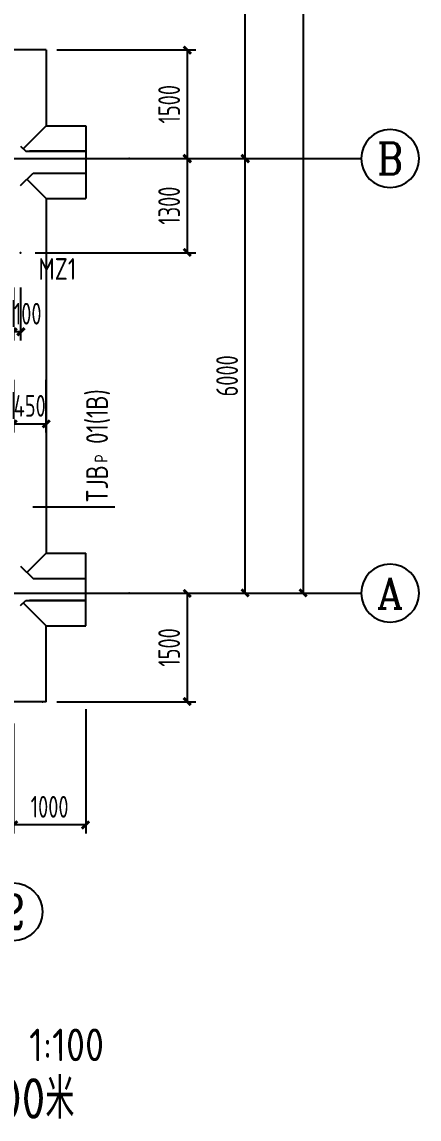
# Model space of a CAD drawing. Extents: x -14785 to 4269, y -25586 to -12228.
# Drawn here: x -13450.9 to -13396, y -25374.7 to -25223.2 of the extents above; entities that cross this region are included whole.
import ezdxf
from ezdxf.enums import TextEntityAlignment as Align

# ---------------------------------------------------------------- set-up
doc = ezdxf.new("R2010")
doc.units = 0
doc.header["$LTSCALE"] = 2000
doc.header["$MEASUREMENT"] = 0
doc.linetypes.add('DOTE', pattern=[2.42, 2, -0.2, 0.02, -0.2])
doc.layers.get('0').update_dxf_attribs({"linetype": 'CONTINUOUS'})
doc.layers.get('DEFPOINTS').update_dxf_attribs({"linetype": 'CONTINUOUS'})
for name, color, linetype in [('1500', 4, 'CONTINUOUS'), ('1502', 2, 'CONTINUOUS'), ('AXIS', 75, 'CONTINUOUS'), ('AXIS_TEXT', 7, 'CONTINUOUS'), ('dim', 7, 'CONTINUOUS'), ('DOTE', 1, 'DOTE'), ('NUM', 7, 'CONTINUOUS'), ('构造柱', 6, 'CONTINUOUS')]:
    doc.layers.add(name, color=color, linetype=linetype)
doc.styles.add('_TCH_AXIS', font='COMPLEX', dxfattribs={"bigfont": 'GBCBIG'})
doc.styles.add('COMPLEX', font='COMPLEX')
doc.styles.add('GBHZ', font='gbenor.shx', dxfattribs={"width": 0.8, "bigfont": 'gbcbig.shx'})
doc.dimstyles.new('Y100', dxfattribs={"dimscale": 0, "dimtxt": 3, "dimasz": 0.01, "dimexe": 1.2, "dimexo": 2, "dimgap": 1, "dimtad": 1, "dimdec": 0, "dimlfac": 100, "dimzin": 0, "dimdsep": 46, "dimtxsty": 'GBHZ', "dimblk": 'DX', "dimcen": 0.09, "dimdle": 1, "dimclrd": 7, "dimclre": 7, "dimclrt": 7, "dimadec": 0, "dimazin": 0, "dimtfac": 1, "dimtdec": 0, "dimtix": 1, "dimtmove": 2, "dimatfit": 3, "dimldrblk": 'DX', "dimfxl": 0, "dimtolj": 1, "dimtzin": 0, "dimarcsym": 0})

# ---------------------------------------------------------------- blocks, each defined once
blk = doc.blocks.new('_AXISO')
blk.add_circle((0, 0), 0.5)
at = {"layer": 'AXIS_TEXT', "style": 'COMPLEX', "width": 1.041667}
blk.add_attdef('A', text='', height=0.56, dxfattribs=at).set_placement((-0.25, -0.28), (0.25, -0.28), align=Align.FIT)
blk = doc.blocks.new('DX')
at = {"color": 0, "linetype": 'ByBlock', "const_width": 40}
blk.add_lwpolyline([(-54, -51), (46, 49)], dxfattribs=at)
blk = doc.blocks.new('*D76')
at = {"layer": 'DEFPOINTS', "color": 0, "ltscale": 0.0005, "transparency": 16777216}
for p in [(-13436.03, -25242.07), (-13420.03, -25242.07), (-13436.03, -25302.07)]:
    blk.add_point(p, dxfattribs=at)
at = {"layer": 'dim', "color": 7, "lineweight": -2, "ltscale": 0.0005, "transparency": 16777216}
for p, q in [((-13434.03, -25242.07), (-13418.83, -25242.07)), ((-13420.03, -25302.06), (-13420.03, -25242.08)), ((-13434.03, -25302.07), (-13418.83, -25302.07))]:
    blk.add_line(p, q, dxfattribs=at)
at = {"layer": 'dim', "color": 7, "lineweight": -2, "ltscale": 0.0005, "transparency": 16777216, "xscale": 0.01, "yscale": 0.01, "zscale": 0.01}
for p, rotation in [((-13420.03, -25242.07), 90), ((-13420.03, -25302.07), 270)]:
    blk.add_blockref('DX', p, dxfattribs=dict(at, rotation=rotation))
at = {"layer": 'dim', "color": 7, "ltscale": 0.0005, "transparency": 16777216, "insert": (-13422.53, -25272.07), "char_height": 3, "attachment_point": 5, "rotation": 90, "style": 'GBHZ'}
blk.add_mtext('\\A1;6000', dxfattribs=at)
blk = doc.blocks.new('*D77')
at = {"layer": 'DEFPOINTS', "color": 0, "ltscale": 0.0005, "transparency": 16777216}
for p in [(-13436.03, -25152.07), (-13420.03, -25152.07), (-13436.03, -25242.07)]:
    blk.add_point(p, dxfattribs=at)
at = {"layer": 'dim', "color": 7, "lineweight": -2, "ltscale": 0.0005, "transparency": 16777216}
for p, q in [((-13434.03, -25152.07), (-13418.83, -25152.07)), ((-13420.03, -25242.06), (-13420.03, -25152.08)), ((-13434.03, -25242.07), (-13418.83, -25242.07))]:
    blk.add_line(p, q, dxfattribs=at)
at = {"layer": 'dim', "color": 7, "lineweight": -2, "ltscale": 0.0005, "transparency": 16777216, "xscale": 0.01, "yscale": 0.01, "zscale": 0.01}
for p, rotation in [((-13420.03, -25152.07), 90), ((-13420.03, -25242.07), 270)]:
    blk.add_blockref('DX', p, dxfattribs=dict(at, rotation=rotation))
at = {"layer": 'dim', "color": 7, "ltscale": 0.0005, "transparency": 16777216, "insert": (-13422.53, -25197.07), "char_height": 3, "attachment_point": 5, "rotation": 90, "style": 'GBHZ'}
blk.add_mtext('\\A1;9000', dxfattribs=at)
blk = doc.blocks.new('*D79')
at = {"layer": 'DEFPOINTS', "color": 0, "ltscale": 0.0005, "transparency": 16777216}
for p in [(-13436.03, -25082.07), (-13436.03, -25302.07), (-13412.03, -25302.07)]:
    blk.add_point(p, dxfattribs=at)
at = {"layer": 'dim', "color": 7, "lineweight": -2, "ltscale": 0.0005, "transparency": 16777216}
for p, q in [((-13434.03, -25082.07), (-13410.83, -25082.07)), ((-13412.03, -25082.08), (-13412.03, -25302.06)), ((-13434.03, -25302.07), (-13410.83, -25302.07))]:
    blk.add_line(p, q, dxfattribs=at)
at = {"layer": 'dim', "color": 7, "lineweight": -2, "ltscale": 0.0005, "transparency": 16777216, "xscale": 0.01, "yscale": 0.01, "zscale": 0.01}
for p, rotation in [((-13412.03, -25082.07), 90), ((-13412.03, -25302.07), 270)]:
    blk.add_blockref('DX', p, dxfattribs=dict(at, rotation=rotation))
at = {"layer": 'dim', "color": 7, "ltscale": 0.0005, "transparency": 16777216, "insert": (-13414.53, -25192.07), "char_height": 3, "attachment_point": 5, "rotation": 90, "style": 'GBHZ'}
blk.add_mtext('\\A1;22000', dxfattribs=at)
blk = doc.blocks.new('*D97')
at = {"layer": 'DEFPOINTS', "color": 0, "ltscale": 0.0005, "transparency": 16777216}
for p in [(-13442.03, -25316.07), (-13452.03, -25318.07), (-13452.03, -25334.07)]:
    blk.add_point(p, dxfattribs=at)
at = {"layer": 'dim', "color": 7, "lineweight": -2, "ltscale": 0.0005, "transparency": 16777216}
for p, q in [((-13442.03, -25318.07), (-13442.03, -25335.27)), ((-13452.03, -25320.07), (-13452.03, -25335.27)), ((-13442.04, -25334.07), (-13452.02, -25334.07))]:
    blk.add_line(p, q, dxfattribs=at)
at = {"layer": 'dim', "color": 7, "lineweight": -2, "ltscale": 0.0005, "transparency": 16777216, "xscale": 0.01, "yscale": 0.01, "zscale": 0.01, "rotation": 180}
blk.add_blockref('DX', (-13452.03, -25334.07), dxfattribs=at)
at = {"layer": 'dim', "color": 7, "lineweight": -2, "ltscale": 0.0005, "transparency": 16777216, "xscale": 0.01, "yscale": 0.01, "zscale": 0.01}
blk.add_blockref('DX', (-13442.03, -25334.07), dxfattribs=at)
at = {"layer": 'dim', "color": 7, "ltscale": 0.0005, "transparency": 16777216, "insert": (-13447.03, -25331.57), "char_height": 3, "attachment_point": 5, "style": 'GBHZ'}
blk.add_mtext('\\A1;1000', dxfattribs=at)
blk = doc.blocks.new('*D98')
at = {"layer": 'DEFPOINTS', "color": 0, "ltscale": 0.0005, "transparency": 16777216}
for p in [(-13448.03, -25227.07), (-13436.03, -25242.07), (-13428.03, -25242.07)]:
    blk.add_point(p, dxfattribs=at)
at = {"layer": 'dim', "color": 7, "lineweight": -2, "ltscale": 0.0005, "transparency": 16777216}
for p, q in [((-13446.03, -25227.07), (-13426.83, -25227.07)), ((-13428.03, -25227.08), (-13428.03, -25242.06)), ((-13434.03, -25242.07), (-13426.83, -25242.07))]:
    blk.add_line(p, q, dxfattribs=at)
at = {"layer": 'dim', "color": 7, "lineweight": -2, "ltscale": 0.0005, "transparency": 16777216, "xscale": 0.01, "yscale": 0.01, "zscale": 0.01}
for p, rotation in [((-13428.03, -25227.07), 90), ((-13428.03, -25242.07), 270)]:
    blk.add_blockref('DX', p, dxfattribs=dict(at, rotation=rotation))
at = {"layer": 'dim', "color": 7, "ltscale": 0.0005, "transparency": 16777216, "insert": (-13430.53, -25234.57), "char_height": 3, "attachment_point": 5, "rotation": 90, "style": 'GBHZ'}
blk.add_mtext('\\A1;1500', dxfattribs=at)
blk = doc.blocks.new('*D99')
at = {"layer": 'dim', "color": 7, "lineweight": -2, "ltscale": 0.0005, "transparency": 16777216}
for p, q in [((-13434.03, -25302.07), (-13426.83, -25302.07)), ((-13428.03, -25302.08), (-13428.03, -25317.06)), ((-13446.03, -25317.07), (-13426.83, -25317.07))]:
    blk.add_line(p, q, dxfattribs=at)
at = {"layer": 'dim', "color": 0, "ltscale": 0.0005, "transparency": 16777216}
for p in [(-13436.03, -25302.07), (-13448.03, -25317.07), (-13428.03, -25317.07)]:
    blk.add_point(p, dxfattribs=at)
at = {"layer": 'dim', "color": 7, "lineweight": -2, "ltscale": 0.0005, "transparency": 16777216, "xscale": 0.01, "yscale": 0.01, "zscale": 0.01}
for p, rotation in [((-13428.03, -25302.07), 90), ((-13428.03, -25317.07), 270)]:
    blk.add_blockref('DX', p, dxfattribs=dict(at, rotation=rotation))
at = {"layer": 'dim', "color": 7, "ltscale": 0.0005, "transparency": 16777216, "insert": (-13430.53, -25309.57), "char_height": 3, "attachment_point": 5, "rotation": 90, "style": 'GBHZ'}
blk.add_mtext('\\A1;1500', dxfattribs=at)
blk = doc.blocks.new('*D109')
at = {"layer": 'DEFPOINTS', "color": 0, "ltscale": 0.0005, "transparency": 16777216}
for p in [(-13452.03, -25270.6), (-13447.53, -25270.6), (-13447.53, -25278.71)]:
    blk.add_point(p, dxfattribs=at)
at = {"layer": 'dim', "color": 7, "lineweight": -2, "ltscale": 0.0005, "transparency": 16777216}
for p, q in [((-13452.03, -25272.6), (-13452.03, -25279.91)), ((-13447.53, -25272.6), (-13447.53, -25279.91)), ((-13452.04, -25278.71), (-13452.05, -25278.71)), ((-13452.03, -25278.71), (-13447.53, -25278.71)), ((-13447.52, -25278.71), (-13447.51, -25278.71))]:
    blk.add_line(p, q, dxfattribs=at)
at = {"layer": 'dim', "color": 7, "lineweight": -2, "ltscale": 0.0005, "transparency": 16777216, "xscale": 0.01, "yscale": 0.01, "zscale": 0.01}
blk.add_blockref('DX', (-13452.03, -25278.71), dxfattribs=at)
at = {"layer": 'dim', "color": 7, "lineweight": -2, "ltscale": 0.0005, "transparency": 16777216, "xscale": 0.01, "yscale": 0.01, "zscale": 0.01, "rotation": 180}
blk.add_blockref('DX', (-13447.53, -25278.71), dxfattribs=at)
at = {"layer": 'dim', "color": 7, "ltscale": 0.0005, "transparency": 16777216, "insert": (-13449.78, -25276.21), "char_height": 3, "attachment_point": 5, "style": 'GBHZ'}
blk.add_mtext('\\A1;450', dxfattribs=at)
blk = doc.blocks.new('*D112')
at = {"layer": 'DEFPOINTS', "color": 0, "ltscale": 0.0005, "transparency": 16777216}
for p in [(-13452.03, -25257.88), (-13451.03, -25257.88), (-13452.03, -25265.99)]:
    blk.add_point(p, dxfattribs=at)
at = {"layer": 'dim', "color": 7, "lineweight": -2, "ltscale": 0.0005, "transparency": 16777216}
for p, q in [((-13452.03, -25259.88), (-13452.03, -25267.19)), ((-13451.03, -25259.88), (-13451.03, -25267.19)), ((-13452.04, -25265.99), (-13452.05, -25265.99)), ((-13451.03, -25265.99), (-13452.03, -25265.99)), ((-13451.02, -25265.99), (-13451.01, -25265.99))]:
    blk.add_line(p, q, dxfattribs=at)
at = {"layer": 'dim', "color": 7, "lineweight": -2, "ltscale": 0.0005, "transparency": 16777216, "xscale": 0.01, "yscale": 0.01, "zscale": 0.01}
blk.add_blockref('DX', (-13452.03, -25265.99), dxfattribs=at)
at = {"layer": 'dim', "color": 7, "lineweight": -2, "ltscale": 0.0005, "transparency": 16777216, "xscale": 0.01, "yscale": 0.01, "zscale": 0.01, "rotation": 180}
blk.add_blockref('DX', (-13451.03, -25265.99), dxfattribs=at)
at = {"layer": 'dim', "color": 7, "ltscale": 0.0005, "transparency": 16777216, "insert": (-13450.06, -25263.49), "char_height": 3, "attachment_point": 5, "style": 'GBHZ'}
blk.add_mtext('\\A1;100', dxfattribs=at)
blk = doc.blocks.new('*D212')
at = {"layer": 'dim', "color": 7, "lineweight": -2, "ltscale": 0.0005, "transparency": 16777216}
for p, q in [((-13434.03, -25242.07), (-13426.83, -25242.07)), ((-13428.03, -25242.08), (-13428.03, -25255.06)), ((-13449.03, -25255.07), (-13426.83, -25255.07))]:
    blk.add_line(p, q, dxfattribs=at)
at = {"layer": 'dim', "color": 0, "ltscale": 0.0005, "transparency": 16777216}
for p in [(-13436.03, -25242.07), (-13451.03, -25255.07), (-13428.03, -25255.07)]:
    blk.add_point(p, dxfattribs=at)
at = {"layer": 'dim', "color": 7, "lineweight": -2, "ltscale": 0.0005, "transparency": 16777216, "xscale": 0.01, "yscale": 0.01, "zscale": 0.01}
for p, rotation in [((-13428.03, -25242.07), 90), ((-13428.03, -25255.07), 270)]:
    blk.add_blockref('DX', p, dxfattribs=dict(at, rotation=rotation))
at = {"layer": 'dim', "color": 7, "ltscale": 0.0005, "transparency": 16777216, "insert": (-13430.53, -25248.57), "char_height": 3, "attachment_point": 5, "rotation": 90, "style": 'GBHZ'}
blk.add_mtext('\\A1;1300', dxfattribs=at)

msp = doc.modelspace()

# ---------------------------------------------------------------- linework, layer by layer
at = {"layer": '1500'}
for p, q in [((-13447.527, -25227.07), (-13457.527, -25227.07)), ((-13447.527, -25227.07), (-13447.527, -25237.57)), ((-13450.674, -25240.716), (-13447.527, -25237.57)), ((-13447.527, -25237.57), (-13442.027, -25237.57)), ((-13442.027, -25237.57), (-13442.027, -25247.57)), ((-13451.027, -25240.363), (-13450.32, -25241.07)), ((-13450.32, -25241.07), (-13442.027, -25241.07)), ((-13442.027, -25241.07), (-13449.82, -25241.07)), ((-13451.027, -25245.777), (-13449.32, -25244.07)), ((-13449.32, -25244.07), (-13442.027, -25244.07)), ((-13447.527, -25247.57), (-13450.174, -25244.923)), ((-13447.527, -25247.57), (-13447.527, -25296.57)), ((-13447.527, -25247.57), (-13442.027, -25247.57)), ((-13447.527, -25296.57), (-13450.174, -25299.216)), ((-13447.527, -25296.57), (-13442.027, -25296.57)), ((-13442.027, -25306.57), (-13442.027, -25296.57)), ((-13451.027, -25298.363), (-13449.32, -25300.07)), ((-13449.32, -25300.07), (-13442.027, -25300.07)), ((-13451.027, -25303.777), (-13450.32, -25303.07)), ((-13450.674, -25303.423), (-13447.527, -25306.57)), ((-13450.32, -25303.07), (-13442.027, -25303.07)), ((-13442.027, -25303.07), (-13449.82, -25303.07)), ((-13447.527, -25306.57), (-13442.027, -25306.57)), ((-13447.527, -25317.07), (-13447.527, -25306.57)), ((-13447.527, -25317.07), (-13457.527, -25317.07))]:
    msp.add_line(p, q, dxfattribs=at)
at = {"layer": '1502'}
msp.add_line((-13438.034, -25290.179), (-13449.348, -25290.179), dxfattribs=at)
at = {"layer": 'AXIS', "color": 0}
for p, q in [((-13436.027, -25242.07), (-13404.027, -25242.07)), ((-13436.027, -25302.07), (-13404.027, -25302.07))]:
    msp.add_line(p, q, dxfattribs=at)
at = {"layer": 'DOTE', "linetype": 'DOTE', "ltscale": 0.01}
for p, q in [((-13508.027, -25242.07), (-13436.027, -25242.07)), ((-13508.027, -25302.07), (-13436.027, -25302.07))]:
    msp.add_line(p, q, dxfattribs=at)

# ---------------------------------------------------------------- block references
at = {"layer": 'AXIS', "color": 0}
ref = msp.add_blockref('_AXISO', (-13400.027, -25242.07), dxfattribs=dict(at, xscale=-8, yscale=8, zscale=8))
ref.add_attrib('A', 'B', dxfattribs={"layer": 'AXIS_TEXT', "color": 0, "height": 4.353, "style": '_TCH_AXIS'}).set_placement((-13401.789, -25244.246), (-13398.266, -25244.246), align=Align.FIT)
ref = msp.add_blockref('_AXISO', (-13400.027, -25302.07), dxfattribs=dict(at, xscale=-8, yscale=8, zscale=8))
ref.add_attrib('A', 'A', dxfattribs={"layer": 'AXIS_TEXT', "color": 0, "height": 4.252, "style": '_TCH_AXIS'}).set_placement((-13401.849, -25304.196), (-13398.205, -25304.196), align=Align.FIT)
ref = msp.add_blockref('_AXISO', (-13452.027, -25346.07), dxfattribs=dict(at, xscale=8, yscale=8, zscale=8))
ref.add_attrib('A', '2', dxfattribs={"layer": 'AXIS_TEXT', "color": 0, "height": 4.659, "style": '_TCH_AXIS'}).set_placement((-13453.58, -25348.399), (-13450.474, -25348.399), align=Align.FIT)

# ---------------------------------------------------------------- texts
at = {"ltscale": 2, "style": 'GBHZ'}
msp.add_text('1:100', height=4.5, rotation=0.20444, dxfattribs=at).set_placement((-13449.845, -25366.712))
at = {"layer": '1502', "style": 'GBHZ', "width": 0.9}
for s, height, p in [('TJB  01(1B)', 3, (-13438.981, -25289.567)), ('P', 1.8, (-13439, -25284.048))]:
    msp.add_text(s, height=height, rotation=90, dxfattribs=at).set_placement(p)
at = {"layer": 'NUM', "style": 'GBHZ'}
msp.add_text('未注明基础埋深均为-1.500米', height=5.6, dxfattribs=at).set_placement((-13500.962, -25374.633))
at = {"layer": '构造柱', "linetype": 'ByBlock', "style": 'GBHZ', "width": 0.9}
msp.add_text('MZ1', height=3, rotation=0.00001, dxfattribs=at).set_placement((-13448.572, -25258.811))

# ---------------------------------------------------------------- dimensions: what is measured, and where the dimension line sits
at = {"layer": 'dim', "ltscale": 0.0005}
for base, p1, p2, angle, picture, middle in [((-13412.027, -25302.07), (-13436.027, -25082.07), (-13436.027, -25302.07), 90, '*D79', (-13414.527, -25192.07)), ((-13420.027, -25152.07), (-13436.027, -25242.07), (-13436.027, -25152.07), 90, '*D77', (-13422.527, -25197.07)), ((-13428.027, -25242.07), (-13448.027, -25227.07), (-13436.027, -25242.07), 90, '*D98', (-13430.527, -25234.57)), ((-13428.027, -25255.07), (-13436.027, -25242.07), (-13451.027, -25255.07), 90, '*D212', (-13430.527, -25248.57)), ((-13420.027, -25242.07), (-13436.027, -25302.07), (-13436.027, -25242.07), 90, '*D76', (-13422.527, -25272.07)), ((-13428.027, -25317.07), (-13436.027, -25302.07), (-13448.027, -25317.07), 90, '*D99', (-13430.527, -25309.57)), ((-13452.027, -25334.07), (-13442.027, -25316.07), (-13452.027, -25318.07), 180, '*D97', (-13447.027, -25331.57))]:
    dim = msp.add_linear_dim(base=base, p1=p1, p2=p2, angle=angle, dimstyle='Y100', override={"dimscale": 1}, dxfattribs=at)
    dim.commit()
    dim.dimension.update_dxf_attribs({"geometry": picture, "text_midpoint": middle})
dim = msp.add_linear_dim(base=(-13452.027, -25265.99), p1=(-13451.027, -25257.882), p2=(-13452.027, -25257.882), angle=180, dimstyle='Y100', override={"dimscale": 1}, dxfattribs=at)
dim.commit()
dim.dimension.update_dxf_attribs({"geometry": '*D112', "text_midpoint": (-13450.063, -25263.49), "dimtype": 160})
dim = msp.add_linear_dim(base=(-13447.527, -25278.706), p1=(-13452.027, -25270.599), p2=(-13447.527, -25270.599), dimstyle='Y100', override={"dimscale": 1}, dxfattribs=at)
dim.commit()
dim.dimension.update_dxf_attribs({"geometry": '*D109', "text_midpoint": (-13449.777, -25276.206)})

doc.saveas('drawing.dxf')
